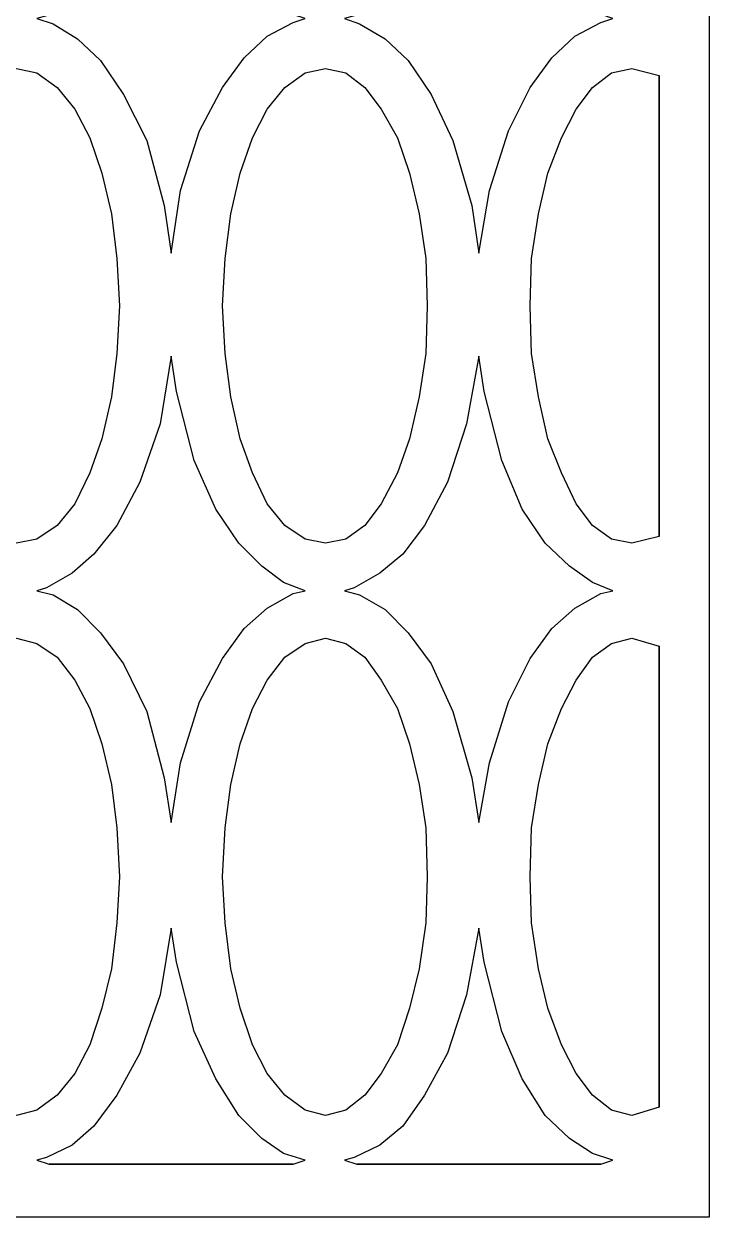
# Model space of a CAD drawing. Header units: centimetres. Extents: x 1.78 to 8.09, y 3.24 to 9.
# Drawn here: x 6.44 to 8.094, y 3.243 to 6.122 of the extents above; entities that cross this region are included whole.
import ezdxf

# ---------------------------------------------------------------- set-up
doc = ezdxf.new("R2010")
doc.units = ezdxf.units.CM
doc.header["$MEASUREMENT"] = 0
doc.layers.add('layer 1', color=7, linetype='Continuous')

msp = doc.modelspace()

# ---------------------------------------------------------------- linework, layer by layer
at = {"layer": 'layer 1', "color": 250}
for points, knots in [([(8.09439, 3.24324), (8.09439, 3.24324), (8.09439, 9.00077), (8.09439, 9.00077), (8.09439, 9.00077), (8.09439, 9.00077), (1.78401, 9.00077), (1.78401, 9.00077), (1.78401, 9.00077), (1.78401, 9.00077), (1.78401, 3.24324), (1.78401, 3.24324), (1.78401, 3.24324), (1.78401, 3.24324), (8.09439, 3.24324), (8.09439, 3.24324)], [0, 0, 0, 0, 0.2, 0.2, 0.2, 0.2, 0.4, 0.4, 0.4, 0.4, 0.6, 0.6, 0.6, 0.6, 1, 1, 1, 1]), ([(6.79568, 6.69776), (6.79568, 6.69776), (6.80876, 6.61271), (6.80876, 6.61271), (6.80876, 6.61271), (6.80876, 6.61271), (6.85129, 6.44914), (6.85129, 6.44914), (6.85129, 6.44914), (6.85129, 6.44914), (6.90363, 6.33137), (6.90363, 6.33137), (6.90363, 6.33137), (6.90363, 6.33137), (6.95924, 6.24632), (6.95924, 6.24632), (6.95924, 6.24632), (6.95924, 6.24632), (7.01486, 6.18743), (7.01486, 6.18743), (7.01486, 6.18743), (7.01486, 6.18743), (7.0672, 6.15145), (7.0672, 6.15145), (7.0672, 6.15145), (7.0672, 6.15145), (7.11954, 6.13509), (7.11954, 6.13509), (7.11954, 6.13509), (7.11954, 6.13509), (7.0901, 6.12528), (7.0901, 6.12528), (7.0901, 6.12528), (7.0901, 6.12528), (7.02794, 6.09256), (7.02794, 6.09256), (7.02794, 6.09256), (7.02794, 6.09256), (6.97233, 6.04022), (6.97233, 6.04022), (6.97233, 6.04022), (6.97233, 6.04022), (6.91999, 5.96825), (6.91999, 5.96825), (6.91999, 5.96825), (6.91999, 5.96825), (6.86437, 5.86357), (6.86437, 5.86357), (6.86437, 5.86357), (6.86437, 5.86357), (6.81858, 5.71963), (6.81858, 5.71963), (6.81858, 5.71963), (6.81858, 5.71963), (6.79568, 5.56915), (6.79568, 5.56915), (6.79568, 5.56915), (6.79568, 5.56915), (6.77932, 5.68365), (6.77932, 5.68365), (6.77932, 5.68365), (6.77932, 5.68365), (6.73679, 5.84067), (6.73679, 5.84067), (6.73679, 5.84067), (6.73679, 5.84067), (6.68118, 5.9519), (6.68118, 5.9519), (6.68118, 5.9519), (6.68118, 5.9519), (6.62557, 6.03368), (6.62557, 6.03368), (6.62557, 6.03368), (6.62557, 6.03368), (6.56996, 6.08602), (6.56996, 6.08602), (6.56996, 6.08602), (6.56996, 6.08602), (6.51107, 6.12201), (6.51107, 6.12201), (6.51107, 6.12201), (6.51107, 6.12201), (6.47182, 6.13509), (6.47182, 6.13509), (6.47182, 6.13509), (6.47182, 6.13509), (6.49472, 6.14163), (6.49472, 6.14163), (6.49472, 6.14163), (6.49472, 6.14163), (6.55687, 6.17108), (6.55687, 6.17108), (6.55687, 6.17108), (6.55687, 6.17108), (6.60921, 6.21688), (6.60921, 6.21688), (6.60921, 6.21688), (6.60921, 6.21688), (6.66482, 6.28884), (6.66482, 6.28884), (6.66482, 6.28884), (6.66482, 6.28884), (6.72044, 6.39026), (6.72044, 6.39026), (6.72044, 6.39026), (6.72044, 6.39026), (6.76951, 6.53419), (6.76951, 6.53419), (6.76951, 6.53419), (6.76951, 6.53419), (6.79568, 6.69776), (6.79568, 6.69776)], [0, 0, 0, 0, 0.0344828, 0.0344828, 0.0344828, 0.0344828, 0.0689655, 0.0689655, 0.0689655, 0.0689655, 0.1034483, 0.1034483, 0.1034483, 0.1034483, 0.137931, 0.137931, 0.137931, 0.137931, 0.1724138, 0.1724138, 0.1724138, 0.1724138, 0.2068966, 0.2068966, 0.2068966, 0.2068966, 0.2413793, 0.2413793, 0.2413793, 0.2413793, 0.2758621, 0.2758621, 0.2758621, 0.2758621, 0.3103448, 0.3103448, 0.3103448, 0.3103448, 0.3448276, 0.3448276, 0.3448276, 0.3448276, 0.3793103, 0.3793103, 0.3793103, 0.3793103, 0.4137931, 0.4137931, 0.4137931, 0.4137931, 0.4482759, 0.4482759, 0.4482759, 0.4482759, 0.4827586, 0.4827586, 0.4827586, 0.4827586, 0.5172414, 0.5172414, 0.5172414, 0.5172414, 0.5517241, 0.5517241, 0.5517241, 0.5517241, 0.5862069, 0.5862069, 0.5862069, 0.5862069, 0.6206897, 0.6206897, 0.6206897, 0.6206897, 0.6551724, 0.6551724, 0.6551724, 0.6551724, 0.6896552, 0.6896552, 0.6896552, 0.6896552, 0.7241379, 0.7241379, 0.7241379, 0.7241379, 0.7586207, 0.7586207, 0.7586207, 0.7586207, 0.7931034, 0.7931034, 0.7931034, 0.7931034, 0.8275862, 0.8275862, 0.8275862, 0.8275862, 0.862069, 0.862069, 0.862069, 0.862069, 0.8965517, 0.8965517, 0.8965517, 0.8965517, 0.9310345, 0.9310345, 0.9310345, 0.9310345, 1, 1, 1, 1]), ([(7.53827, 6.69776), (7.53827, 6.69776), (7.55135, 6.61271), (7.55135, 6.61271), (7.55135, 6.61271), (7.55135, 6.61271), (7.59388, 6.44914), (7.59388, 6.44914), (7.59388, 6.44914), (7.59388, 6.44914), (7.64295, 6.33137), (7.64295, 6.33137), (7.64295, 6.33137), (7.64295, 6.33137), (7.69856, 6.24632), (7.69856, 6.24632), (7.69856, 6.24632), (7.69856, 6.24632), (7.75745, 6.18743), (7.75745, 6.18743), (7.75745, 6.18743), (7.75745, 6.18743), (7.81306, 6.15145), (7.81306, 6.15145), (7.81306, 6.15145), (7.81306, 6.15145), (7.86213, 6.13509), (7.86213, 6.13509), (7.86213, 6.13509), (7.86213, 6.13509), (7.83269, 6.12528), (7.83269, 6.12528), (7.83269, 6.12528), (7.83269, 6.12528), (7.77053, 6.09256), (7.77053, 6.09256), (7.77053, 6.09256), (7.77053, 6.09256), (7.71492, 6.04022), (7.71492, 6.04022), (7.71492, 6.04022), (7.71492, 6.04022), (7.66258, 5.96825), (7.66258, 5.96825), (7.66258, 5.96825), (7.66258, 5.96825), (7.61024, 5.86357), (7.61024, 5.86357), (7.61024, 5.86357), (7.61024, 5.86357), (7.56444, 5.71963), (7.56444, 5.71963), (7.56444, 5.71963), (7.56444, 5.71963), (7.53827, 5.56915), (7.53827, 5.56915), (7.53827, 5.56915), (7.53827, 5.56915), (7.52191, 5.68365), (7.52191, 5.68365), (7.52191, 5.68365), (7.52191, 5.68365), (7.47611, 5.84067), (7.47611, 5.84067), (7.47611, 5.84067), (7.47611, 5.84067), (7.42377, 5.9519), (7.42377, 5.9519), (7.42377, 5.9519), (7.42377, 5.9519), (7.36816, 6.03368), (7.36816, 6.03368), (7.36816, 6.03368), (7.36816, 6.03368), (7.31255, 6.08602), (7.31255, 6.08602), (7.31255, 6.08602), (7.31255, 6.08602), (7.25039, 6.12201), (7.25039, 6.12201), (7.25039, 6.12201), (7.25039, 6.12201), (7.21441, 6.13509), (7.21441, 6.13509), (7.21441, 6.13509), (7.21441, 6.13509), (7.23731, 6.14163), (7.23731, 6.14163), (7.23731, 6.14163), (7.23731, 6.14163), (7.29946, 6.17108), (7.29946, 6.17108), (7.29946, 6.17108), (7.29946, 6.17108), (7.35507, 6.21688), (7.35507, 6.21688), (7.35507, 6.21688), (7.35507, 6.21688), (7.40741, 6.28884), (7.40741, 6.28884), (7.40741, 6.28884), (7.40741, 6.28884), (7.46303, 6.39026), (7.46303, 6.39026), (7.46303, 6.39026), (7.46303, 6.39026), (7.50883, 6.53419), (7.50883, 6.53419), (7.50883, 6.53419), (7.50883, 6.53419), (7.53827, 6.69776), (7.53827, 6.69776)], [0, 0, 0, 0, 0.0344828, 0.0344828, 0.0344828, 0.0344828, 0.0689655, 0.0689655, 0.0689655, 0.0689655, 0.1034483, 0.1034483, 0.1034483, 0.1034483, 0.137931, 0.137931, 0.137931, 0.137931, 0.1724138, 0.1724138, 0.1724138, 0.1724138, 0.2068966, 0.2068966, 0.2068966, 0.2068966, 0.2413793, 0.2413793, 0.2413793, 0.2413793, 0.2758621, 0.2758621, 0.2758621, 0.2758621, 0.3103448, 0.3103448, 0.3103448, 0.3103448, 0.3448276, 0.3448276, 0.3448276, 0.3448276, 0.3793103, 0.3793103, 0.3793103, 0.3793103, 0.4137931, 0.4137931, 0.4137931, 0.4137931, 0.4482759, 0.4482759, 0.4482759, 0.4482759, 0.4827586, 0.4827586, 0.4827586, 0.4827586, 0.5172414, 0.5172414, 0.5172414, 0.5172414, 0.5517241, 0.5517241, 0.5517241, 0.5517241, 0.5862069, 0.5862069, 0.5862069, 0.5862069, 0.6206897, 0.6206897, 0.6206897, 0.6206897, 0.6551724, 0.6551724, 0.6551724, 0.6551724, 0.6896552, 0.6896552, 0.6896552, 0.6896552, 0.7241379, 0.7241379, 0.7241379, 0.7241379, 0.7586207, 0.7586207, 0.7586207, 0.7586207, 0.7931034, 0.7931034, 0.7931034, 0.7931034, 0.8275862, 0.8275862, 0.8275862, 0.8275862, 0.862069, 0.862069, 0.862069, 0.862069, 0.8965517, 0.8965517, 0.8965517, 0.8965517, 0.9310345, 0.9310345, 0.9310345, 0.9310345, 1, 1, 1, 1]), ([(6.67137, 5.44157), (6.67137, 5.44157), (6.66482, 5.55607), (6.66482, 5.55607), (6.66482, 5.55607), (6.66482, 5.55607), (6.65174, 5.66402), (6.65174, 5.66402), (6.65174, 5.66402), (6.65174, 5.66402), (6.62884, 5.76216), (6.62884, 5.76216), (6.62884, 5.76216), (6.62884, 5.76216), (6.5994, 5.84722), (6.5994, 5.84722), (6.5994, 5.84722), (6.5994, 5.84722), (6.56341, 5.91591), (6.56341, 5.91591), (6.56341, 5.91591), (6.56341, 5.91591), (6.52089, 5.96825), (6.52089, 5.96825), (6.52089, 5.96825), (6.52089, 5.96825), (6.47182, 6.00424), (6.47182, 6.00424), (6.47182, 6.00424), (6.47182, 6.00424), (6.42275, 6.01405), (6.42275, 6.01405), (6.42275, 6.01405), (6.42275, 6.01405), (6.37695, 6.00424), (6.37695, 6.00424), (6.37695, 6.00424), (6.37695, 6.00424), (6.33115, 5.96825), (6.33115, 5.96825), (6.33115, 5.96825), (6.33115, 5.96825), (6.28862, 5.91591), (6.28862, 5.91591), (6.28862, 5.91591), (6.28862, 5.91591), (6.24937, 5.84722), (6.24937, 5.84722), (6.24937, 5.84722), (6.24937, 5.84722), (6.21992, 5.76216), (6.21992, 5.76216), (6.21992, 5.76216), (6.21992, 5.76216), (6.19702, 5.66402), (6.19702, 5.66402), (6.19702, 5.66402), (6.19702, 5.66402), (6.18067, 5.55607), (6.18067, 5.55607), (6.18067, 5.55607), (6.18067, 5.55607), (6.1774, 5.44157), (6.1774, 5.44157), (6.1774, 5.44157), (6.1774, 5.44157), (6.18067, 5.32708), (6.18067, 5.32708), (6.18067, 5.32708), (6.18067, 5.32708), (6.19702, 5.22239), (6.19702, 5.22239), (6.19702, 5.22239), (6.19702, 5.22239), (6.21992, 5.121), (6.21992, 5.121), (6.21992, 5.121), (6.21992, 5.121), (6.24937, 5.0392), (6.24937, 5.0392), (6.24937, 5.0392), (6.24937, 5.0392), (6.28862, 4.96396), (6.28862, 4.96396), (6.28862, 4.96396), (6.28862, 4.96396), (6.33115, 4.91162), (6.33115, 4.91162), (6.33115, 4.91162), (6.33115, 4.91162), (6.37695, 4.8789), (6.37695, 4.8789), (6.37695, 4.8789), (6.37695, 4.8789), (6.42275, 4.86909), (6.42275, 4.86909), (6.42275, 4.86909), (6.42275, 4.86909), (6.47182, 4.8789), (6.47182, 4.8789), (6.47182, 4.8789), (6.47182, 4.8789), (6.52089, 4.91162), (6.52089, 4.91162), (6.52089, 4.91162), (6.52089, 4.91162), (6.56341, 4.96396), (6.56341, 4.96396), (6.56341, 4.96396), (6.56341, 4.96396), (6.5994, 5.0392), (6.5994, 5.0392), (6.5994, 5.0392), (6.5994, 5.0392), (6.62884, 5.121), (6.62884, 5.121), (6.62884, 5.121), (6.62884, 5.121), (6.65174, 5.22239), (6.65174, 5.22239), (6.65174, 5.22239), (6.65174, 5.22239), (6.66482, 5.32708), (6.66482, 5.32708), (6.66482, 5.32708), (6.66482, 5.32708), (6.67137, 5.44157), (6.67137, 5.44157)], [0, 0, 0, 0, 0.030303, 0.030303, 0.030303, 0.030303, 0.0606061, 0.0606061, 0.0606061, 0.0606061, 0.0909091, 0.0909091, 0.0909091, 0.0909091, 0.1212121, 0.1212121, 0.1212121, 0.1212121, 0.1515152, 0.1515152, 0.1515152, 0.1515152, 0.1818182, 0.1818182, 0.1818182, 0.1818182, 0.2121212, 0.2121212, 0.2121212, 0.2121212, 0.2424242, 0.2424242, 0.2424242, 0.2424242, 0.2727273, 0.2727273, 0.2727273, 0.2727273, 0.3030303, 0.3030303, 0.3030303, 0.3030303, 0.3333333, 0.3333333, 0.3333333, 0.3333333, 0.3636364, 0.3636364, 0.3636364, 0.3636364, 0.3939394, 0.3939394, 0.3939394, 0.3939394, 0.4242424, 0.4242424, 0.4242424, 0.4242424, 0.4545455, 0.4545455, 0.4545455, 0.4545455, 0.4848485, 0.4848485, 0.4848485, 0.4848485, 0.5151515, 0.5151515, 0.5151515, 0.5151515, 0.5454545, 0.5454545, 0.5454545, 0.5454545, 0.5757576, 0.5757576, 0.5757576, 0.5757576, 0.6060606, 0.6060606, 0.6060606, 0.6060606, 0.6363636, 0.6363636, 0.6363636, 0.6363636, 0.6666667, 0.6666667, 0.6666667, 0.6666667, 0.6969697, 0.6969697, 0.6969697, 0.6969697, 0.7272727, 0.7272727, 0.7272727, 0.7272727, 0.7575758, 0.7575758, 0.7575758, 0.7575758, 0.7878788, 0.7878788, 0.7878788, 0.7878788, 0.8181818, 0.8181818, 0.8181818, 0.8181818, 0.8484848, 0.8484848, 0.8484848, 0.8484848, 0.8787879, 0.8787879, 0.8787879, 0.8787879, 0.9090909, 0.9090909, 0.9090909, 0.9090909, 0.9393939, 0.9393939, 0.9393939, 0.9393939, 1, 1, 1, 1]), ([(7.41396, 5.44157), (7.41396, 5.44157), (7.41069, 5.55607), (7.41069, 5.55607), (7.41069, 5.55607), (7.41069, 5.55607), (7.39433, 5.66402), (7.39433, 5.66402), (7.39433, 5.66402), (7.39433, 5.66402), (7.37143, 5.76216), (7.37143, 5.76216), (7.37143, 5.76216), (7.37143, 5.76216), (7.34199, 5.84722), (7.34199, 5.84722), (7.34199, 5.84722), (7.34199, 5.84722), (7.30273, 5.91591), (7.30273, 5.91591), (7.30273, 5.91591), (7.30273, 5.91591), (7.26348, 5.96825), (7.26348, 5.96825), (7.26348, 5.96825), (7.26348, 5.96825), (7.21768, 6.00424), (7.21768, 6.00424), (7.21768, 6.00424), (7.21768, 6.00424), (7.16861, 6.01405), (7.16861, 6.01405), (7.16861, 6.01405), (7.16861, 6.01405), (7.11954, 6.00424), (7.11954, 6.00424), (7.11954, 6.00424), (7.11954, 6.00424), (7.07047, 5.96825), (7.07047, 5.96825), (7.07047, 5.96825), (7.07047, 5.96825), (7.02794, 5.91591), (7.02794, 5.91591), (7.02794, 5.91591), (7.02794, 5.91591), (6.99196, 5.84722), (6.99196, 5.84722), (6.99196, 5.84722), (6.99196, 5.84722), (6.96251, 5.76216), (6.96251, 5.76216), (6.96251, 5.76216), (6.96251, 5.76216), (6.93961, 5.66402), (6.93961, 5.66402), (6.93961, 5.66402), (6.93961, 5.66402), (6.92653, 5.55607), (6.92653, 5.55607), (6.92653, 5.55607), (6.92653, 5.55607), (6.91999, 5.44157), (6.91999, 5.44157), (6.91999, 5.44157), (6.91999, 5.44157), (6.92653, 5.32708), (6.92653, 5.32708), (6.92653, 5.32708), (6.92653, 5.32708), (6.93961, 5.22239), (6.93961, 5.22239), (6.93961, 5.22239), (6.93961, 5.22239), (6.96251, 5.121), (6.96251, 5.121), (6.96251, 5.121), (6.96251, 5.121), (6.99196, 5.0392), (6.99196, 5.0392), (6.99196, 5.0392), (6.99196, 5.0392), (7.02794, 4.96396), (7.02794, 4.96396), (7.02794, 4.96396), (7.02794, 4.96396), (7.07047, 4.91162), (7.07047, 4.91162), (7.07047, 4.91162), (7.07047, 4.91162), (7.11954, 4.8789), (7.11954, 4.8789), (7.11954, 4.8789), (7.11954, 4.8789), (7.16861, 4.86909), (7.16861, 4.86909), (7.16861, 4.86909), (7.16861, 4.86909), (7.21768, 4.8789), (7.21768, 4.8789), (7.21768, 4.8789), (7.21768, 4.8789), (7.26348, 4.91162), (7.26348, 4.91162), (7.26348, 4.91162), (7.26348, 4.91162), (7.30273, 4.96396), (7.30273, 4.96396), (7.30273, 4.96396), (7.30273, 4.96396), (7.34199, 5.0392), (7.34199, 5.0392), (7.34199, 5.0392), (7.34199, 5.0392), (7.37143, 5.121), (7.37143, 5.121), (7.37143, 5.121), (7.37143, 5.121), (7.39433, 5.22239), (7.39433, 5.22239), (7.39433, 5.22239), (7.39433, 5.22239), (7.41069, 5.32708), (7.41069, 5.32708), (7.41069, 5.32708), (7.41069, 5.32708), (7.41396, 5.44157), (7.41396, 5.44157)], [0, 0, 0, 0, 0.030303, 0.030303, 0.030303, 0.030303, 0.0606061, 0.0606061, 0.0606061, 0.0606061, 0.0909091, 0.0909091, 0.0909091, 0.0909091, 0.1212121, 0.1212121, 0.1212121, 0.1212121, 0.1515152, 0.1515152, 0.1515152, 0.1515152, 0.1818182, 0.1818182, 0.1818182, 0.1818182, 0.2121212, 0.2121212, 0.2121212, 0.2121212, 0.2424242, 0.2424242, 0.2424242, 0.2424242, 0.2727273, 0.2727273, 0.2727273, 0.2727273, 0.3030303, 0.3030303, 0.3030303, 0.3030303, 0.3333333, 0.3333333, 0.3333333, 0.3333333, 0.3636364, 0.3636364, 0.3636364, 0.3636364, 0.3939394, 0.3939394, 0.3939394, 0.3939394, 0.4242424, 0.4242424, 0.4242424, 0.4242424, 0.4545455, 0.4545455, 0.4545455, 0.4545455, 0.4848485, 0.4848485, 0.4848485, 0.4848485, 0.5151515, 0.5151515, 0.5151515, 0.5151515, 0.5454545, 0.5454545, 0.5454545, 0.5454545, 0.5757576, 0.5757576, 0.5757576, 0.5757576, 0.6060606, 0.6060606, 0.6060606, 0.6060606, 0.6363636, 0.6363636, 0.6363636, 0.6363636, 0.6666667, 0.6666667, 0.6666667, 0.6666667, 0.6969697, 0.6969697, 0.6969697, 0.6969697, 0.7272727, 0.7272727, 0.7272727, 0.7272727, 0.7575758, 0.7575758, 0.7575758, 0.7575758, 0.7878788, 0.7878788, 0.7878788, 0.7878788, 0.8181818, 0.8181818, 0.8181818, 0.8181818, 0.8484848, 0.8484848, 0.8484848, 0.8484848, 0.8787879, 0.8787879, 0.8787879, 0.8787879, 0.9090909, 0.9090909, 0.9090909, 0.9090909, 0.9393939, 0.9393939, 0.9393939, 0.9393939, 1, 1, 1, 1]), ([(7.97335, 5.9977), (7.97335, 5.9977), (7.90793, 6.01405), (7.90793, 6.01405), (7.90793, 6.01405), (7.90793, 6.01405), (7.85886, 6.00424), (7.85886, 6.00424), (7.85886, 6.00424), (7.85886, 6.00424), (7.81306, 5.96825), (7.81306, 5.96825), (7.81306, 5.96825), (7.81306, 5.96825), (7.7738, 5.91591), (7.7738, 5.91591), (7.7738, 5.91591), (7.7738, 5.91591), (7.73782, 5.84722), (7.73782, 5.84722), (7.73782, 5.84722), (7.73782, 5.84722), (7.7051, 5.76216), (7.7051, 5.76216), (7.7051, 5.76216), (7.7051, 5.76216), (7.68221, 5.66402), (7.68221, 5.66402), (7.68221, 5.66402), (7.68221, 5.66402), (7.66585, 5.55607), (7.66585, 5.55607), (7.66585, 5.55607), (7.66585, 5.55607), (7.66258, 5.44157), (7.66258, 5.44157), (7.66258, 5.44157), (7.66258, 5.44157), (7.66585, 5.32708), (7.66585, 5.32708), (7.66585, 5.32708), (7.66585, 5.32708), (7.68221, 5.22239), (7.68221, 5.22239), (7.68221, 5.22239), (7.68221, 5.22239), (7.7051, 5.121), (7.7051, 5.121), (7.7051, 5.121), (7.7051, 5.121), (7.73782, 5.0392), (7.73782, 5.0392), (7.73782, 5.0392), (7.73782, 5.0392), (7.7738, 4.96396), (7.7738, 4.96396), (7.7738, 4.96396), (7.7738, 4.96396), (7.81306, 4.91162), (7.81306, 4.91162), (7.81306, 4.91162), (7.81306, 4.91162), (7.85886, 4.8789), (7.85886, 4.8789), (7.85886, 4.8789), (7.85886, 4.8789), (7.90793, 4.86909), (7.90793, 4.86909), (7.90793, 4.86909), (7.90793, 4.86909), (7.97335, 4.88545), (7.97335, 4.88545), (7.97335, 4.88545), (7.97335, 4.88545), (7.97335, 5.9977), (7.97335, 5.9977)], [0, 0, 0, 0, 0.05, 0.05, 0.05, 0.05, 0.1, 0.1, 0.1, 0.1, 0.15, 0.15, 0.15, 0.15, 0.2, 0.2, 0.2, 0.2, 0.25, 0.25, 0.25, 0.25, 0.3, 0.3, 0.3, 0.3, 0.35, 0.35, 0.35, 0.35, 0.4, 0.4, 0.4, 0.4, 0.45, 0.45, 0.45, 0.45, 0.5, 0.5, 0.5, 0.5, 0.55, 0.55, 0.55, 0.55, 0.6, 0.6, 0.6, 0.6, 0.65, 0.65, 0.65, 0.65, 0.7, 0.7, 0.7, 0.7, 0.75, 0.75, 0.75, 0.75, 0.8, 0.8, 0.8, 0.8, 0.85, 0.85, 0.85, 0.85, 0.9, 0.9, 0.9, 0.9, 1, 1, 1, 1]), ([(7.97335, 4.88545), (7.97335, 4.88545), (7.97335, 5.9977), (7.97335, 5.9977), (7.97335, 5.9977), (7.97335, 5.9977), (7.97335, 4.88545), (7.97335, 4.88545)], [0, 0, 0, 0, 0.3333333, 0.3333333, 0.3333333, 0.3333333, 1, 1, 1, 1]), ([(6.79568, 5.32053), (6.79568, 5.32053), (6.80876, 5.23548), (6.80876, 5.23548), (6.80876, 5.23548), (6.80876, 5.23548), (6.85129, 5.06864), (6.85129, 5.06864), (6.85129, 5.06864), (6.85129, 5.06864), (6.90363, 4.95087), (6.90363, 4.95087), (6.90363, 4.95087), (6.90363, 4.95087), (6.95924, 4.86909), (6.95924, 4.86909), (6.95924, 4.86909), (6.95924, 4.86909), (7.01486, 4.81348), (7.01486, 4.81348), (7.01486, 4.81348), (7.01486, 4.81348), (7.0672, 4.77422), (7.0672, 4.77422), (7.0672, 4.77422), (7.0672, 4.77422), (7.11954, 4.75459), (7.11954, 4.75459), (7.11954, 4.75459), (7.11954, 4.75459), (7.0901, 4.74805), (7.0901, 4.74805), (7.0901, 4.74805), (7.0901, 4.74805), (7.02794, 4.71208), (7.02794, 4.71208), (7.02794, 4.71208), (7.02794, 4.71208), (6.97233, 4.663), (6.97233, 4.663), (6.97233, 4.663), (6.97233, 4.663), (6.91999, 4.59103), (6.91999, 4.59103), (6.91999, 4.59103), (6.91999, 4.59103), (6.86437, 4.48635), (6.86437, 4.48635), (6.86437, 4.48635), (6.86437, 4.48635), (6.81858, 4.33914), (6.81858, 4.33914), (6.81858, 4.33914), (6.81858, 4.33914), (6.79568, 4.1952), (6.79568, 4.1952), (6.79568, 4.1952), (6.79568, 4.1952), (6.77932, 4.30316), (6.77932, 4.30316), (6.77932, 4.30316), (6.77932, 4.30316), (6.73679, 4.46345), (6.73679, 4.46345), (6.73679, 4.46345), (6.73679, 4.46345), (6.68118, 4.57794), (6.68118, 4.57794), (6.68118, 4.57794), (6.68118, 4.57794), (6.62557, 4.65318), (6.62557, 4.65318), (6.62557, 4.65318), (6.62557, 4.65318), (6.56996, 4.7088), (6.56996, 4.7088), (6.56996, 4.7088), (6.56996, 4.7088), (6.51107, 4.74478), (6.51107, 4.74478), (6.51107, 4.74478), (6.51107, 4.74478), (6.47182, 4.75459), (6.47182, 4.75459), (6.47182, 4.75459), (6.47182, 4.75459), (6.49472, 4.76114), (6.49472, 4.76114), (6.49472, 4.76114), (6.49472, 4.76114), (6.55687, 4.79712), (6.55687, 4.79712), (6.55687, 4.79712), (6.55687, 4.79712), (6.60921, 4.84292), (6.60921, 4.84292), (6.60921, 4.84292), (6.60921, 4.84292), (6.66482, 4.91162), (6.66482, 4.91162), (6.66482, 4.91162), (6.66482, 4.91162), (6.72044, 5.0163), (6.72044, 5.0163), (6.72044, 5.0163), (6.72044, 5.0163), (6.76951, 5.15697), (6.76951, 5.15697), (6.76951, 5.15697), (6.76951, 5.15697), (6.79568, 5.32053), (6.79568, 5.32053)], [0, 0, 0, 0, 0.0344828, 0.0344828, 0.0344828, 0.0344828, 0.0689655, 0.0689655, 0.0689655, 0.0689655, 0.1034483, 0.1034483, 0.1034483, 0.1034483, 0.137931, 0.137931, 0.137931, 0.137931, 0.1724138, 0.1724138, 0.1724138, 0.1724138, 0.2068966, 0.2068966, 0.2068966, 0.2068966, 0.2413793, 0.2413793, 0.2413793, 0.2413793, 0.2758621, 0.2758621, 0.2758621, 0.2758621, 0.3103448, 0.3103448, 0.3103448, 0.3103448, 0.3448276, 0.3448276, 0.3448276, 0.3448276, 0.3793103, 0.3793103, 0.3793103, 0.3793103, 0.4137931, 0.4137931, 0.4137931, 0.4137931, 0.4482759, 0.4482759, 0.4482759, 0.4482759, 0.4827586, 0.4827586, 0.4827586, 0.4827586, 0.5172414, 0.5172414, 0.5172414, 0.5172414, 0.5517241, 0.5517241, 0.5517241, 0.5517241, 0.5862069, 0.5862069, 0.5862069, 0.5862069, 0.6206897, 0.6206897, 0.6206897, 0.6206897, 0.6551724, 0.6551724, 0.6551724, 0.6551724, 0.6896552, 0.6896552, 0.6896552, 0.6896552, 0.7241379, 0.7241379, 0.7241379, 0.7241379, 0.7586207, 0.7586207, 0.7586207, 0.7586207, 0.7931034, 0.7931034, 0.7931034, 0.7931034, 0.8275862, 0.8275862, 0.8275862, 0.8275862, 0.862069, 0.862069, 0.862069, 0.862069, 0.8965517, 0.8965517, 0.8965517, 0.8965517, 0.9310345, 0.9310345, 0.9310345, 0.9310345, 1, 1, 1, 1]), ([(7.53827, 5.32053), (7.53827, 5.32053), (7.55135, 5.23548), (7.55135, 5.23548), (7.55135, 5.23548), (7.55135, 5.23548), (7.59388, 5.06864), (7.59388, 5.06864), (7.59388, 5.06864), (7.59388, 5.06864), (7.64295, 4.95087), (7.64295, 4.95087), (7.64295, 4.95087), (7.64295, 4.95087), (7.69856, 4.86909), (7.69856, 4.86909), (7.69856, 4.86909), (7.69856, 4.86909), (7.75745, 4.81348), (7.75745, 4.81348), (7.75745, 4.81348), (7.75745, 4.81348), (7.81306, 4.77422), (7.81306, 4.77422), (7.81306, 4.77422), (7.81306, 4.77422), (7.86213, 4.75459), (7.86213, 4.75459), (7.86213, 4.75459), (7.86213, 4.75459), (7.83269, 4.74805), (7.83269, 4.74805), (7.83269, 4.74805), (7.83269, 4.74805), (7.77053, 4.71208), (7.77053, 4.71208), (7.77053, 4.71208), (7.77053, 4.71208), (7.71492, 4.663), (7.71492, 4.663), (7.71492, 4.663), (7.71492, 4.663), (7.66258, 4.59103), (7.66258, 4.59103), (7.66258, 4.59103), (7.66258, 4.59103), (7.61024, 4.48635), (7.61024, 4.48635), (7.61024, 4.48635), (7.61024, 4.48635), (7.56444, 4.33914), (7.56444, 4.33914), (7.56444, 4.33914), (7.56444, 4.33914), (7.53827, 4.1952), (7.53827, 4.1952), (7.53827, 4.1952), (7.53827, 4.1952), (7.52191, 4.30316), (7.52191, 4.30316), (7.52191, 4.30316), (7.52191, 4.30316), (7.47611, 4.46345), (7.47611, 4.46345), (7.47611, 4.46345), (7.47611, 4.46345), (7.42377, 4.57794), (7.42377, 4.57794), (7.42377, 4.57794), (7.42377, 4.57794), (7.36816, 4.65318), (7.36816, 4.65318), (7.36816, 4.65318), (7.36816, 4.65318), (7.31255, 4.7088), (7.31255, 4.7088), (7.31255, 4.7088), (7.31255, 4.7088), (7.25039, 4.74478), (7.25039, 4.74478), (7.25039, 4.74478), (7.25039, 4.74478), (7.21441, 4.75459), (7.21441, 4.75459), (7.21441, 4.75459), (7.21441, 4.75459), (7.23731, 4.76114), (7.23731, 4.76114), (7.23731, 4.76114), (7.23731, 4.76114), (7.29946, 4.79712), (7.29946, 4.79712), (7.29946, 4.79712), (7.29946, 4.79712), (7.35507, 4.84292), (7.35507, 4.84292), (7.35507, 4.84292), (7.35507, 4.84292), (7.40741, 4.91162), (7.40741, 4.91162), (7.40741, 4.91162), (7.40741, 4.91162), (7.46303, 5.0163), (7.46303, 5.0163), (7.46303, 5.0163), (7.46303, 5.0163), (7.50883, 5.15697), (7.50883, 5.15697), (7.50883, 5.15697), (7.50883, 5.15697), (7.53827, 5.32053), (7.53827, 5.32053)], [0, 0, 0, 0, 0.0344828, 0.0344828, 0.0344828, 0.0344828, 0.0689655, 0.0689655, 0.0689655, 0.0689655, 0.1034483, 0.1034483, 0.1034483, 0.1034483, 0.137931, 0.137931, 0.137931, 0.137931, 0.1724138, 0.1724138, 0.1724138, 0.1724138, 0.2068966, 0.2068966, 0.2068966, 0.2068966, 0.2413793, 0.2413793, 0.2413793, 0.2413793, 0.2758621, 0.2758621, 0.2758621, 0.2758621, 0.3103448, 0.3103448, 0.3103448, 0.3103448, 0.3448276, 0.3448276, 0.3448276, 0.3448276, 0.3793103, 0.3793103, 0.3793103, 0.3793103, 0.4137931, 0.4137931, 0.4137931, 0.4137931, 0.4482759, 0.4482759, 0.4482759, 0.4482759, 0.4827586, 0.4827586, 0.4827586, 0.4827586, 0.5172414, 0.5172414, 0.5172414, 0.5172414, 0.5517241, 0.5517241, 0.5517241, 0.5517241, 0.5862069, 0.5862069, 0.5862069, 0.5862069, 0.6206897, 0.6206897, 0.6206897, 0.6206897, 0.6551724, 0.6551724, 0.6551724, 0.6551724, 0.6896552, 0.6896552, 0.6896552, 0.6896552, 0.7241379, 0.7241379, 0.7241379, 0.7241379, 0.7586207, 0.7586207, 0.7586207, 0.7586207, 0.7931034, 0.7931034, 0.7931034, 0.7931034, 0.8275862, 0.8275862, 0.8275862, 0.8275862, 0.862069, 0.862069, 0.862069, 0.862069, 0.8965517, 0.8965517, 0.8965517, 0.8965517, 0.9310345, 0.9310345, 0.9310345, 0.9310345, 1, 1, 1, 1]), ([(6.67137, 4.06435), (6.67137, 4.06435), (6.66482, 4.18211), (6.66482, 4.18211), (6.66482, 4.18211), (6.66482, 4.18211), (6.65174, 4.2868), (6.65174, 4.2868), (6.65174, 4.2868), (6.65174, 4.2868), (6.62884, 4.38493), (6.62884, 4.38493), (6.62884, 4.38493), (6.62884, 4.38493), (6.5994, 4.46999), (6.5994, 4.46999), (6.5994, 4.46999), (6.5994, 4.46999), (6.56341, 4.53869), (6.56341, 4.53869), (6.56341, 4.53869), (6.56341, 4.53869), (6.52089, 4.5943), (6.52089, 4.5943), (6.52089, 4.5943), (6.52089, 4.5943), (6.47182, 4.62701), (6.47182, 4.62701), (6.47182, 4.62701), (6.47182, 4.62701), (6.42275, 4.6401), (6.42275, 4.6401), (6.42275, 4.6401), (6.42275, 4.6401), (6.37695, 4.62701), (6.37695, 4.62701), (6.37695, 4.62701), (6.37695, 4.62701), (6.33115, 4.5943), (6.33115, 4.5943), (6.33115, 4.5943), (6.33115, 4.5943), (6.28862, 4.53869), (6.28862, 4.53869), (6.28862, 4.53869), (6.28862, 4.53869), (6.24937, 4.46999), (6.24937, 4.46999), (6.24937, 4.46999), (6.24937, 4.46999), (6.21992, 4.38493), (6.21992, 4.38493), (6.21992, 4.38493), (6.21992, 4.38493), (6.19702, 4.2868), (6.19702, 4.2868), (6.19702, 4.2868), (6.19702, 4.2868), (6.18067, 4.18211), (6.18067, 4.18211), (6.18067, 4.18211), (6.18067, 4.18211), (6.1774, 4.06435), (6.1774, 4.06435), (6.1774, 4.06435), (6.1774, 4.06435), (6.18067, 3.95312), (6.18067, 3.95312), (6.18067, 3.95312), (6.18067, 3.95312), (6.19702, 3.8419), (6.19702, 3.8419), (6.19702, 3.8419), (6.19702, 3.8419), (6.21992, 3.74703), (6.21992, 3.74703), (6.21992, 3.74703), (6.21992, 3.74703), (6.24937, 3.6587), (6.24937, 3.6587), (6.24937, 3.6587), (6.24937, 3.6587), (6.28862, 3.59), (6.28862, 3.59), (6.28862, 3.59), (6.28862, 3.59), (6.33115, 3.53766), (6.33115, 3.53766), (6.33115, 3.53766), (6.33115, 3.53766), (6.37695, 3.50168), (6.37695, 3.50168), (6.37695, 3.50168), (6.37695, 3.50168), (6.42275, 3.48859), (6.42275, 3.48859), (6.42275, 3.48859), (6.42275, 3.48859), (6.47182, 3.50168), (6.47182, 3.50168), (6.47182, 3.50168), (6.47182, 3.50168), (6.52089, 3.53766), (6.52089, 3.53766), (6.52089, 3.53766), (6.52089, 3.53766), (6.56341, 3.59), (6.56341, 3.59), (6.56341, 3.59), (6.56341, 3.59), (6.5994, 3.6587), (6.5994, 3.6587), (6.5994, 3.6587), (6.5994, 3.6587), (6.62884, 3.74703), (6.62884, 3.74703), (6.62884, 3.74703), (6.62884, 3.74703), (6.65174, 3.8419), (6.65174, 3.8419), (6.65174, 3.8419), (6.65174, 3.8419), (6.66482, 3.95312), (6.66482, 3.95312), (6.66482, 3.95312), (6.66482, 3.95312), (6.67137, 4.06435), (6.67137, 4.06435)], [0, 0, 0, 0, 0.030303, 0.030303, 0.030303, 0.030303, 0.0606061, 0.0606061, 0.0606061, 0.0606061, 0.0909091, 0.0909091, 0.0909091, 0.0909091, 0.1212121, 0.1212121, 0.1212121, 0.1212121, 0.1515152, 0.1515152, 0.1515152, 0.1515152, 0.1818182, 0.1818182, 0.1818182, 0.1818182, 0.2121212, 0.2121212, 0.2121212, 0.2121212, 0.2424242, 0.2424242, 0.2424242, 0.2424242, 0.2727273, 0.2727273, 0.2727273, 0.2727273, 0.3030303, 0.3030303, 0.3030303, 0.3030303, 0.3333333, 0.3333333, 0.3333333, 0.3333333, 0.3636364, 0.3636364, 0.3636364, 0.3636364, 0.3939394, 0.3939394, 0.3939394, 0.3939394, 0.4242424, 0.4242424, 0.4242424, 0.4242424, 0.4545455, 0.4545455, 0.4545455, 0.4545455, 0.4848485, 0.4848485, 0.4848485, 0.4848485, 0.5151515, 0.5151515, 0.5151515, 0.5151515, 0.5454545, 0.5454545, 0.5454545, 0.5454545, 0.5757576, 0.5757576, 0.5757576, 0.5757576, 0.6060606, 0.6060606, 0.6060606, 0.6060606, 0.6363636, 0.6363636, 0.6363636, 0.6363636, 0.6666667, 0.6666667, 0.6666667, 0.6666667, 0.6969697, 0.6969697, 0.6969697, 0.6969697, 0.7272727, 0.7272727, 0.7272727, 0.7272727, 0.7575758, 0.7575758, 0.7575758, 0.7575758, 0.7878788, 0.7878788, 0.7878788, 0.7878788, 0.8181818, 0.8181818, 0.8181818, 0.8181818, 0.8484848, 0.8484848, 0.8484848, 0.8484848, 0.8787879, 0.8787879, 0.8787879, 0.8787879, 0.9090909, 0.9090909, 0.9090909, 0.9090909, 0.9393939, 0.9393939, 0.9393939, 0.9393939, 1, 1, 1, 1]), ([(7.41396, 4.06435), (7.41396, 4.06435), (7.41069, 4.18211), (7.41069, 4.18211), (7.41069, 4.18211), (7.41069, 4.18211), (7.39433, 4.2868), (7.39433, 4.2868), (7.39433, 4.2868), (7.39433, 4.2868), (7.37143, 4.38493), (7.37143, 4.38493), (7.37143, 4.38493), (7.37143, 4.38493), (7.34199, 4.46999), (7.34199, 4.46999), (7.34199, 4.46999), (7.34199, 4.46999), (7.30273, 4.53869), (7.30273, 4.53869), (7.30273, 4.53869), (7.30273, 4.53869), (7.26348, 4.5943), (7.26348, 4.5943), (7.26348, 4.5943), (7.26348, 4.5943), (7.21768, 4.62701), (7.21768, 4.62701), (7.21768, 4.62701), (7.21768, 4.62701), (7.16861, 4.6401), (7.16861, 4.6401), (7.16861, 4.6401), (7.16861, 4.6401), (7.11954, 4.62701), (7.11954, 4.62701), (7.11954, 4.62701), (7.11954, 4.62701), (7.07047, 4.5943), (7.07047, 4.5943), (7.07047, 4.5943), (7.07047, 4.5943), (7.02794, 4.53869), (7.02794, 4.53869), (7.02794, 4.53869), (7.02794, 4.53869), (6.99196, 4.46999), (6.99196, 4.46999), (6.99196, 4.46999), (6.99196, 4.46999), (6.96251, 4.38493), (6.96251, 4.38493), (6.96251, 4.38493), (6.96251, 4.38493), (6.93961, 4.2868), (6.93961, 4.2868), (6.93961, 4.2868), (6.93961, 4.2868), (6.92653, 4.18211), (6.92653, 4.18211), (6.92653, 4.18211), (6.92653, 4.18211), (6.91999, 4.06435), (6.91999, 4.06435), (6.91999, 4.06435), (6.91999, 4.06435), (6.92653, 3.95312), (6.92653, 3.95312), (6.92653, 3.95312), (6.92653, 3.95312), (6.93961, 3.8419), (6.93961, 3.8419), (6.93961, 3.8419), (6.93961, 3.8419), (6.96251, 3.74703), (6.96251, 3.74703), (6.96251, 3.74703), (6.96251, 3.74703), (6.99196, 3.6587), (6.99196, 3.6587), (6.99196, 3.6587), (6.99196, 3.6587), (7.02794, 3.59), (7.02794, 3.59), (7.02794, 3.59), (7.02794, 3.59), (7.07047, 3.53766), (7.07047, 3.53766), (7.07047, 3.53766), (7.07047, 3.53766), (7.11954, 3.50168), (7.11954, 3.50168), (7.11954, 3.50168), (7.11954, 3.50168), (7.16861, 3.48859), (7.16861, 3.48859), (7.16861, 3.48859), (7.16861, 3.48859), (7.21768, 3.50168), (7.21768, 3.50168), (7.21768, 3.50168), (7.21768, 3.50168), (7.26348, 3.53766), (7.26348, 3.53766), (7.26348, 3.53766), (7.26348, 3.53766), (7.30273, 3.59), (7.30273, 3.59), (7.30273, 3.59), (7.30273, 3.59), (7.34199, 3.6587), (7.34199, 3.6587), (7.34199, 3.6587), (7.34199, 3.6587), (7.37143, 3.74703), (7.37143, 3.74703), (7.37143, 3.74703), (7.37143, 3.74703), (7.39433, 3.8419), (7.39433, 3.8419), (7.39433, 3.8419), (7.39433, 3.8419), (7.41069, 3.95312), (7.41069, 3.95312), (7.41069, 3.95312), (7.41069, 3.95312), (7.41396, 4.06435), (7.41396, 4.06435)], [0, 0, 0, 0, 0.030303, 0.030303, 0.030303, 0.030303, 0.0606061, 0.0606061, 0.0606061, 0.0606061, 0.0909091, 0.0909091, 0.0909091, 0.0909091, 0.1212121, 0.1212121, 0.1212121, 0.1212121, 0.1515152, 0.1515152, 0.1515152, 0.1515152, 0.1818182, 0.1818182, 0.1818182, 0.1818182, 0.2121212, 0.2121212, 0.2121212, 0.2121212, 0.2424242, 0.2424242, 0.2424242, 0.2424242, 0.2727273, 0.2727273, 0.2727273, 0.2727273, 0.3030303, 0.3030303, 0.3030303, 0.3030303, 0.3333333, 0.3333333, 0.3333333, 0.3333333, 0.3636364, 0.3636364, 0.3636364, 0.3636364, 0.3939394, 0.3939394, 0.3939394, 0.3939394, 0.4242424, 0.4242424, 0.4242424, 0.4242424, 0.4545455, 0.4545455, 0.4545455, 0.4545455, 0.4848485, 0.4848485, 0.4848485, 0.4848485, 0.5151515, 0.5151515, 0.5151515, 0.5151515, 0.5454545, 0.5454545, 0.5454545, 0.5454545, 0.5757576, 0.5757576, 0.5757576, 0.5757576, 0.6060606, 0.6060606, 0.6060606, 0.6060606, 0.6363636, 0.6363636, 0.6363636, 0.6363636, 0.6666667, 0.6666667, 0.6666667, 0.6666667, 0.6969697, 0.6969697, 0.6969697, 0.6969697, 0.7272727, 0.7272727, 0.7272727, 0.7272727, 0.7575758, 0.7575758, 0.7575758, 0.7575758, 0.7878788, 0.7878788, 0.7878788, 0.7878788, 0.8181818, 0.8181818, 0.8181818, 0.8181818, 0.8484848, 0.8484848, 0.8484848, 0.8484848, 0.8787879, 0.8787879, 0.8787879, 0.8787879, 0.9090909, 0.9090909, 0.9090909, 0.9090909, 0.9393939, 0.9393939, 0.9393939, 0.9393939, 1, 1, 1, 1]), ([(7.97335, 4.62047), (7.97335, 4.62047), (7.90793, 4.6401), (7.90793, 4.6401), (7.90793, 4.6401), (7.90793, 4.6401), (7.85886, 4.62701), (7.85886, 4.62701), (7.85886, 4.62701), (7.85886, 4.62701), (7.81306, 4.5943), (7.81306, 4.5943), (7.81306, 4.5943), (7.81306, 4.5943), (7.7738, 4.53869), (7.7738, 4.53869), (7.7738, 4.53869), (7.7738, 4.53869), (7.73782, 4.46999), (7.73782, 4.46999), (7.73782, 4.46999), (7.73782, 4.46999), (7.7051, 4.38493), (7.7051, 4.38493), (7.7051, 4.38493), (7.7051, 4.38493), (7.68221, 4.2868), (7.68221, 4.2868), (7.68221, 4.2868), (7.68221, 4.2868), (7.66585, 4.18211), (7.66585, 4.18211), (7.66585, 4.18211), (7.66585, 4.18211), (7.66258, 4.06435), (7.66258, 4.06435), (7.66258, 4.06435), (7.66258, 4.06435), (7.66585, 3.95312), (7.66585, 3.95312), (7.66585, 3.95312), (7.66585, 3.95312), (7.68221, 3.8419), (7.68221, 3.8419), (7.68221, 3.8419), (7.68221, 3.8419), (7.7051, 3.74703), (7.7051, 3.74703), (7.7051, 3.74703), (7.7051, 3.74703), (7.73782, 3.6587), (7.73782, 3.6587), (7.73782, 3.6587), (7.73782, 3.6587), (7.7738, 3.59), (7.7738, 3.59), (7.7738, 3.59), (7.7738, 3.59), (7.81306, 3.53766), (7.81306, 3.53766), (7.81306, 3.53766), (7.81306, 3.53766), (7.85886, 3.50168), (7.85886, 3.50168), (7.85886, 3.50168), (7.85886, 3.50168), (7.90793, 3.48859), (7.90793, 3.48859), (7.90793, 3.48859), (7.90793, 3.48859), (7.97335, 3.50822), (7.97335, 3.50822), (7.97335, 3.50822), (7.97335, 3.50822), (7.97335, 4.62047), (7.97335, 4.62047)], [0, 0, 0, 0, 0.05, 0.05, 0.05, 0.05, 0.1, 0.1, 0.1, 0.1, 0.15, 0.15, 0.15, 0.15, 0.2, 0.2, 0.2, 0.2, 0.25, 0.25, 0.25, 0.25, 0.3, 0.3, 0.3, 0.3, 0.35, 0.35, 0.35, 0.35, 0.4, 0.4, 0.4, 0.4, 0.45, 0.45, 0.45, 0.45, 0.5, 0.5, 0.5, 0.5, 0.55, 0.55, 0.55, 0.55, 0.6, 0.6, 0.6, 0.6, 0.65, 0.65, 0.65, 0.65, 0.7, 0.7, 0.7, 0.7, 0.75, 0.75, 0.75, 0.75, 0.8, 0.8, 0.8, 0.8, 0.85, 0.85, 0.85, 0.85, 0.9, 0.9, 0.9, 0.9, 1, 1, 1, 1]), ([(7.97335, 3.50822), (7.97335, 3.50822), (7.97335, 4.62047), (7.97335, 4.62047), (7.97335, 4.62047), (7.97335, 4.62047), (7.97335, 3.50822), (7.97335, 3.50822)], [0, 0, 0, 0, 0.3333333, 0.3333333, 0.3333333, 0.3333333, 1, 1, 1, 1]), ([(6.50126, 3.37082), (6.50126, 3.37082), (6.47182, 3.38064), (6.47182, 3.38064), (6.47182, 3.38064), (6.47182, 3.38064), (6.49472, 3.38718), (6.49472, 3.38718), (6.49472, 3.38718), (6.49472, 3.38718), (6.55687, 3.41662), (6.55687, 3.41662), (6.55687, 3.41662), (6.55687, 3.41662), (6.60921, 3.46242), (6.60921, 3.46242), (6.60921, 3.46242), (6.60921, 3.46242), (6.66482, 3.53766), (6.66482, 3.53766), (6.66482, 3.53766), (6.66482, 3.53766), (6.72044, 3.63907), (6.72044, 3.63907), (6.72044, 3.63907), (6.72044, 3.63907), (6.76951, 3.77974), (6.76951, 3.77974), (6.76951, 3.77974), (6.76951, 3.77974), (6.79568, 3.94003), (6.79568, 3.94003), (6.79568, 3.94003), (6.79568, 3.94003), (6.80876, 3.85825), (6.80876, 3.85825), (6.80876, 3.85825), (6.80876, 3.85825), (6.85129, 3.69141), (6.85129, 3.69141), (6.85129, 3.69141), (6.85129, 3.69141), (6.90363, 3.57692), (6.90363, 3.57692), (6.90363, 3.57692), (6.90363, 3.57692), (6.95924, 3.48859), (6.95924, 3.48859), (6.95924, 3.48859), (6.95924, 3.48859), (7.01486, 3.43298), (7.01486, 3.43298), (7.01486, 3.43298), (7.01486, 3.43298), (7.0672, 3.397), (7.0672, 3.397), (7.0672, 3.397), (7.0672, 3.397), (7.11954, 3.38064), (7.11954, 3.38064), (7.11954, 3.38064), (7.11954, 3.38064), (7.0901, 3.37082), (7.0901, 3.37082), (7.0901, 3.37082), (7.0901, 3.37082), (6.50126, 3.37082), (6.50126, 3.37082)], [0, 0, 0, 0, 0.0555556, 0.0555556, 0.0555556, 0.0555556, 0.1111111, 0.1111111, 0.1111111, 0.1111111, 0.1666667, 0.1666667, 0.1666667, 0.1666667, 0.2222222, 0.2222222, 0.2222222, 0.2222222, 0.2777778, 0.2777778, 0.2777778, 0.2777778, 0.3333333, 0.3333333, 0.3333333, 0.3333333, 0.3888889, 0.3888889, 0.3888889, 0.3888889, 0.4444444, 0.4444444, 0.4444444, 0.4444444, 0.5, 0.5, 0.5, 0.5, 0.5555556, 0.5555556, 0.5555556, 0.5555556, 0.6111111, 0.6111111, 0.6111111, 0.6111111, 0.6666667, 0.6666667, 0.6666667, 0.6666667, 0.7222222, 0.7222222, 0.7222222, 0.7222222, 0.7777778, 0.7777778, 0.7777778, 0.7777778, 0.8333333, 0.8333333, 0.8333333, 0.8333333, 0.8888889, 0.8888889, 0.8888889, 0.8888889, 1, 1, 1, 1]), ([(7.24385, 3.37082), (7.24385, 3.37082), (7.21441, 3.38064), (7.21441, 3.38064), (7.21441, 3.38064), (7.21441, 3.38064), (7.23731, 3.38718), (7.23731, 3.38718), (7.23731, 3.38718), (7.23731, 3.38718), (7.29946, 3.41662), (7.29946, 3.41662), (7.29946, 3.41662), (7.29946, 3.41662), (7.35507, 3.46242), (7.35507, 3.46242), (7.35507, 3.46242), (7.35507, 3.46242), (7.40741, 3.53766), (7.40741, 3.53766), (7.40741, 3.53766), (7.40741, 3.53766), (7.46303, 3.63907), (7.46303, 3.63907), (7.46303, 3.63907), (7.46303, 3.63907), (7.50883, 3.77974), (7.50883, 3.77974), (7.50883, 3.77974), (7.50883, 3.77974), (7.53827, 3.94003), (7.53827, 3.94003), (7.53827, 3.94003), (7.53827, 3.94003), (7.55135, 3.85825), (7.55135, 3.85825), (7.55135, 3.85825), (7.55135, 3.85825), (7.59388, 3.69141), (7.59388, 3.69141), (7.59388, 3.69141), (7.59388, 3.69141), (7.64295, 3.57692), (7.64295, 3.57692), (7.64295, 3.57692), (7.64295, 3.57692), (7.69856, 3.48859), (7.69856, 3.48859), (7.69856, 3.48859), (7.69856, 3.48859), (7.75745, 3.43298), (7.75745, 3.43298), (7.75745, 3.43298), (7.75745, 3.43298), (7.81306, 3.397), (7.81306, 3.397), (7.81306, 3.397), (7.81306, 3.397), (7.86213, 3.38064), (7.86213, 3.38064), (7.86213, 3.38064), (7.86213, 3.38064), (7.83269, 3.37082), (7.83269, 3.37082), (7.83269, 3.37082), (7.83269, 3.37082), (7.24385, 3.37082), (7.24385, 3.37082)], [0, 0, 0, 0, 0.0555556, 0.0555556, 0.0555556, 0.0555556, 0.1111111, 0.1111111, 0.1111111, 0.1111111, 0.1666667, 0.1666667, 0.1666667, 0.1666667, 0.2222222, 0.2222222, 0.2222222, 0.2222222, 0.2777778, 0.2777778, 0.2777778, 0.2777778, 0.3333333, 0.3333333, 0.3333333, 0.3333333, 0.3888889, 0.3888889, 0.3888889, 0.3888889, 0.4444444, 0.4444444, 0.4444444, 0.4444444, 0.5, 0.5, 0.5, 0.5, 0.5555556, 0.5555556, 0.5555556, 0.5555556, 0.6111111, 0.6111111, 0.6111111, 0.6111111, 0.6666667, 0.6666667, 0.6666667, 0.6666667, 0.7222222, 0.7222222, 0.7222222, 0.7222222, 0.7777778, 0.7777778, 0.7777778, 0.7777778, 0.8333333, 0.8333333, 0.8333333, 0.8333333, 0.8888889, 0.8888889, 0.8888889, 0.8888889, 1, 1, 1, 1]), ([(7.0901, 3.37082), (7.0901, 3.37082), (6.50126, 3.37082), (6.50126, 3.37082), (6.50126, 3.37082), (6.50126, 3.37082), (7.0901, 3.37082), (7.0901, 3.37082)], [0, 0, 0, 0, 0.3333333, 0.3333333, 0.3333333, 0.3333333, 1, 1, 1, 1]), ([(7.83269, 3.37082), (7.83269, 3.37082), (7.24385, 3.37082), (7.24385, 3.37082), (7.24385, 3.37082), (7.24385, 3.37082), (7.83269, 3.37082), (7.83269, 3.37082)], [0, 0, 0, 0, 0.3333333, 0.3333333, 0.3333333, 0.3333333, 1, 1, 1, 1])]:
    msp.add_open_spline(points, degree=3, knots=knots, dxfattribs=at)

doc.saveas('drawing.dxf')
